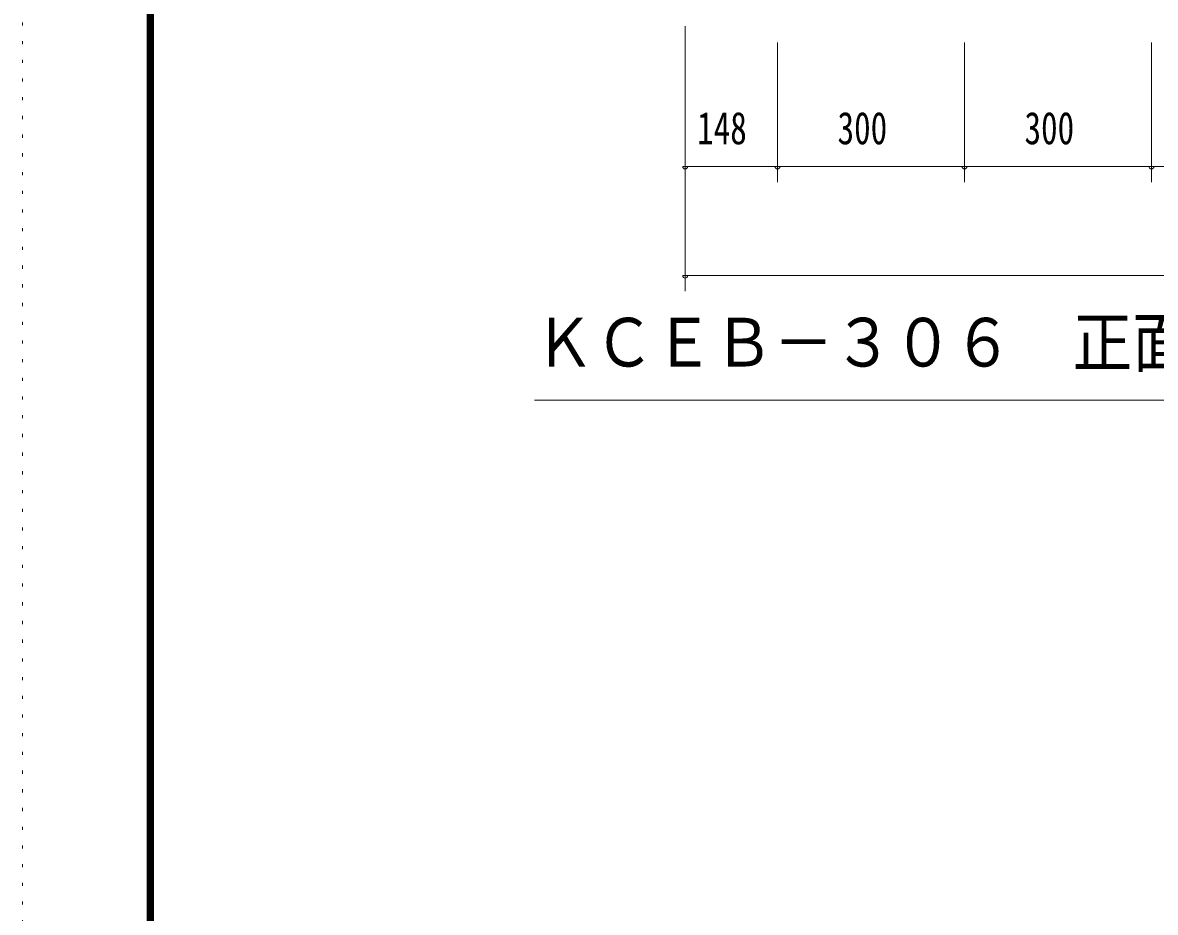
# Model space of a CAD drawing. Units: millimetres, scale not verified. Extents: x -5940 to 5940, y -4200 to 4200.
# Drawn here: x -5940 to -4123, y -1272 to 155 of the extents above; entities that cross this region are included whole.
import ezdxf
from ezdxf.enums import TextEntityAlignment as Align

# ---------------------------------------------------------------- set-up
doc = ezdxf.new("R2010")
doc.units = ezdxf.units.MM
doc.header["$LTSCALE"] = 10
doc.linetypes.add('USER5', pattern=[3, 0.5, -2.5])
for name, color, linetype, lineweight in [('0-6_2-5DIM', 3, 'Continuous', 18), ('0-8_F-F', 5, 'Continuous', 18), ('0-9_F-E_J_ADD', 5, 'USER5', 18)]:
    doc.layers.add(name, color=color, linetype=linetype, lineweight=lineweight)
doc.styles.add('ＭＳ ゴシック', font='')
doc.styles.get('ＭＳ ゴシック').set_extended_font_data('MS Gothic')

msp = doc.modelspace()

# ---------------------------------------------------------------- linework, layer by layer
at = {"layer": '0-6_2-5DIM'}
for p, q in [((-4876.84, 148.88), (-4876.84, -276.12)), ((-4728.85, -101.12), (-4728.85, 122.75)), ((-4428.84, 122.75), (-4428.84, -101.12)), ((-4128.84, -101.12), (-4128.84, 122.75)), ((-4872.85, -76.12), (-4880.85, -76.12)), ((-3080.84, -76.12), (-4876.84, -76.12)), ((-4724.85, -76.12), (-4732.85, -76.12)), ((-4424.85, -76.12), (-4432.85, -76.12)), ((-4124.85, -76.12), (-4132.85, -76.12)), ((-4872.85, -251.12), (-4880.85, -251.12)), ((-4876.84, -251.12), (-3080.84, -251.12)), ((-5118.85, -451.12), (-2838.85, -451.12))]:
    msp.add_line(p, q, dxfattribs=at)
for centre in [(-4876.85, -76.12), (-4728.85, -76.12), (-4428.85, -76.12), (-4128.85, -76.12), (-4876.85, -251.12)]:
    msp.add_arc(centre, 4, 180, 0, dxfattribs=at)
at = {"layer": '0-8_F-F'}
for points in [[(5740, -4000), (-5740, -4000), (-5740, 4040), (5740, 4040)], [(5739, -3999), (-5739, -3999), (-5739, 4039), (5739, 4039)], [(5738, -3998), (5738, 4038), (-5738, 4038), (-5738, -3998)], [(5737, -3997), (-5737, -3997), (-5737, 4037), (5737, 4037)], [(5736, -3996), (5736, 4036), (-5736, 4036), (-5736, -3996)], [(5735, -3995), (-5735, -3995), (-5735, 4035), (5735, 4035)], [(5734, -3994), (5734, 4034), (-5734, 4034), (-5734, -3994)], [(5733, -3993), (-5733, -3993), (-5733, 4033), (5733, 4033)], [(5732, -3992), (-5732, -3992), (-5732, 4032), (5732, 4032)], [(5731, -3991), (-5731, -3991), (-5731, 4031), (5731, 4031)], [(5730, -3990), (5730, 4030), (-5730, 4030), (-5730, -3990)]]:
    msp.add_lwpolyline(points, close=True, dxfattribs=at)
at = {"layer": '0-9_F-E_J_ADD'}
msp.add_lwpolyline([(5940, -4200), (-5940, -4200), (-5940, 4200), (5940, 4200)], close=True, dxfattribs=at)

# ---------------------------------------------------------------- texts
at = {"layer": '0-6_2-5DIM', "color": 7, "style": 'ＭＳ ゴシック'}
for s, height, width, p in [('148', 52.1, 0.75, (-4857.81, -56.12)), ('300', 52.1, 0.75, (-4632.49, -56.12)), ('300', 52.1, 0.75, (-4332.49, -56.12)), ('ＫＣＥＢ－３０６\u3000正面図\u3000Ｓ＝１／２０', 78.15, 0.9, (-5118.85, -420.46))]:
    msp.add_text(s, height=height, dxfattribs=dict(at, width=width)).set_placement(p, align=Align.BOTTOM_LEFT)

doc.saveas('drawing.dxf')
